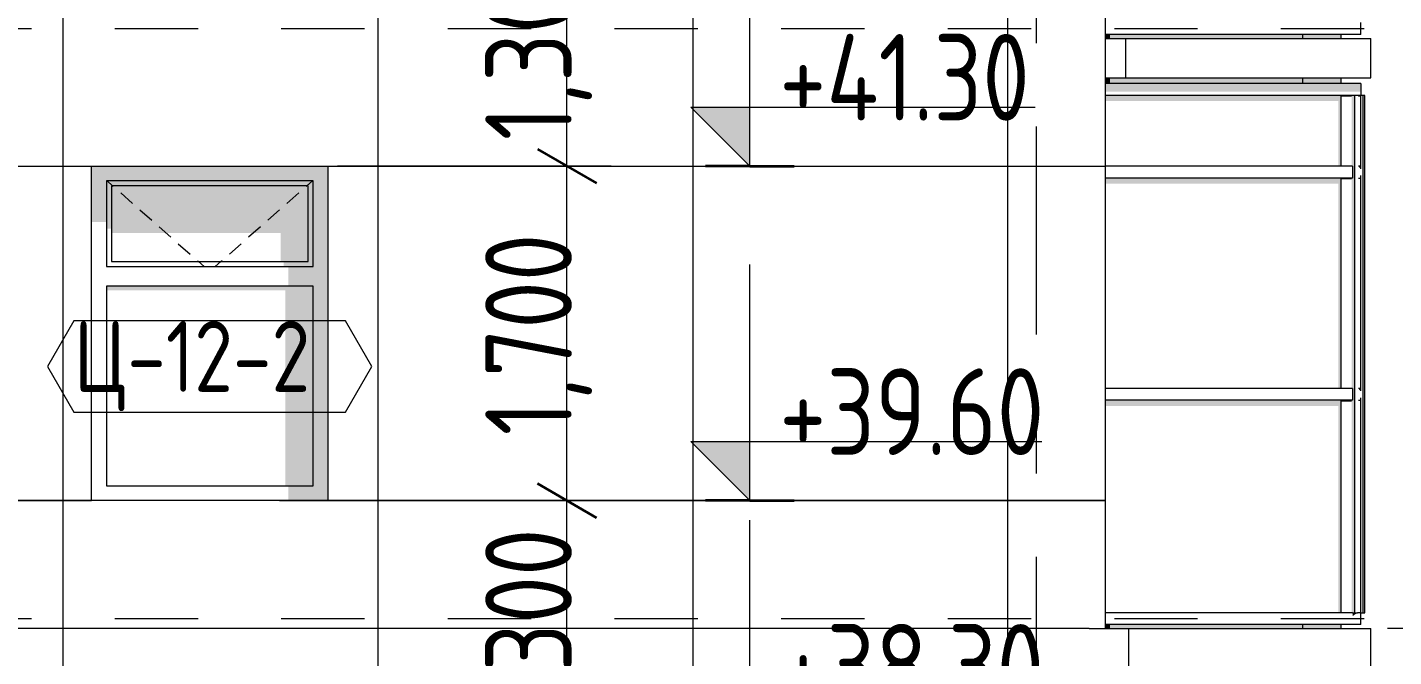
# Model space of a CAD drawing. Header units: millimetres. Extents: x 18162 to 7085488, y 72188 to 247925.
# Drawn here: x 6571877 to 6578820, y 149148 to 152348 of the extents above; entities that cross this region are included whole.
import ezdxf
from ezdxf.enums import TextEntityAlignment as Align

# ---------------------------------------------------------------- set-up
doc = ezdxf.new("R2010")
doc.units = ezdxf.units.MM
doc.header["$MEASUREMENT"] = 0
doc.linetypes.add('Dashed', pattern=[423.333333, 211.666667, -211.666667])
doc.linetypes.add('Double Dashed', pattern=[1093.611073, 529.166651, -211.666656, 141.111112, -211.666656])
for name, color, linetype in [('Archicad Windows', 7, 'Continuous'), ('Finish - Wall', 7, 'Continuous'), ('Structural - Bearing', 7, 'Continuous'), ('Structural - Grid', 7, 'Continuous')]:
    doc.layers.add(name, color=color, linetype=linetype)
doc.styles.add('GENERATED_STYLE_3', font='', dxfattribs={"width": 0.8})
doc.styles.get('GENERATED_STYLE_3').set_extended_font_data('ISOCPEUR MON')
doc.dimstyles.new('GENERATED_STYLE__32', dxfattribs={"dimtxt": 440.00001, "dimasz": 228, "dimexe": 0.18, "dimexo": 50, "dimgap": 0, "dimtad": 1, "dimdec": 0, "dimzin": 0, "dimdsep": 46, "dimtxsty": 'GENERATED_STYLE_3', "dimblk": 'ARROWHEAD_2', "dimblk1": 'ARROWHEAD_2', "dimblk2": 'ARROWHEAD_2', "dimcen": 0.09, "dimclrd": 13, "dimclre": 13, "dimclrt": 13, "dimadec": 0, "dimazin": 0, "dimtfac": 1, "dimtdec": 4, "dimtmove": 0, "dimatfit": 3, "dimfxl": 1, "dimtolj": 1, "dimtzin": 0, "dimarcsym": 0})
doc.dimstyles.new('GENERATED_STYLE__33', dxfattribs={"dimtxt": 440.00001, "dimasz": 228, "dimexe": 0.18, "dimexo": 20220.414063, "dimgap": 0, "dimtad": 1, "dimdec": 0, "dimzin": 0, "dimdsep": 46, "dimtxsty": 'GENERATED_STYLE_3', "dimblk": 'ARROWHEAD_2', "dimblk1": 'ARROWHEAD_2', "dimblk2": 'ARROWHEAD_2', "dimcen": 0.09, "dimclrd": 13, "dimclre": 13, "dimclrt": 13, "dimadec": 0, "dimazin": 0, "dimtfac": 1, "dimtdec": 4, "dimtmove": 0, "dimatfit": 3, "dimfxl": 1, "dimtolj": 1, "dimtzin": 0, "dimarcsym": 0})
doc.dimstyles.new('GENERATED_STYLE__35', dxfattribs={"dimtxt": 440.00001, "dimasz": 228, "dimexe": 0.18, "dimexo": 20340.684391, "dimgap": 0, "dimtad": 1, "dimdec": 0, "dimzin": 0, "dimdsep": 46, "dimtxsty": 'GENERATED_STYLE_3', "dimblk": 'ARROWHEAD_2', "dimblk1": 'ARROWHEAD_2', "dimblk2": 'ARROWHEAD_2', "dimcen": 0.09, "dimclrd": 13, "dimclre": 13, "dimclrt": 13, "dimadec": 0, "dimazin": 0, "dimtfac": 1, "dimtdec": 4, "dimtmove": 0, "dimatfit": 3, "dimfxl": 1, "dimtolj": 1, "dimtzin": 0, "dimarcsym": 0})
doc.dimstyles.new('GENERATED_STYLE__39', dxfattribs={"dimtxt": 440.00001, "dimasz": 228, "dimexe": 0.18, "dimexo": 20256.234337, "dimgap": 0, "dimtad": 1, "dimdec": 0, "dimzin": 0, "dimdsep": 46, "dimtxsty": 'GENERATED_STYLE_3', "dimblk": 'ARROWHEAD_2', "dimblk1": 'ARROWHEAD_2', "dimblk2": 'ARROWHEAD_2', "dimcen": 0.09, "dimclrd": 13, "dimclre": 13, "dimclrt": 13, "dimadec": 0, "dimazin": 0, "dimtfac": 1, "dimtdec": 4, "dimtmove": 0, "dimatfit": 3, "dimfxl": 1, "dimtolj": 1, "dimtzin": 0, "dimarcsym": 0})
doc.dimstyles.new('GENERATED_STYLE__41', dxfattribs={"dimtxt": 440.00001, "dimasz": 228, "dimexe": 0.18, "dimexo": 18955.962133, "dimgap": 0, "dimtad": 1, "dimdec": 0, "dimzin": 0, "dimdsep": 46, "dimtxsty": 'GENERATED_STYLE_3', "dimblk": 'ARROWHEAD_2', "dimblk1": 'ARROWHEAD_2', "dimblk2": 'ARROWHEAD_2', "dimcen": 0.09, "dimclrd": 13, "dimclre": 13, "dimclrt": 13, "dimadec": 0, "dimazin": 0, "dimtfac": 1, "dimtdec": 4, "dimtmove": 0, "dimatfit": 3, "dimfxl": 1, "dimtolj": 1, "dimtzin": 0, "dimarcsym": 0})

# ---------------------------------------------------------------- blocks, each defined once
blk = doc.blocks.new('*X3206', base_point=(6480357.9, 110341.8))
at = {"layer": 'Structural - Bearing', "color": 8, "linetype": 'Continuous', "lineweight": 13}
for p, q in [((6572057.9, 149291.8), (6572057.9, 149091.8)), ((6573657.9, 149291.8), (6573657.9, 149091.8)), ((6575257.9, 149291.8), (6575257.9, 149091.8)), ((6576857.9, 149291.8), (6576857.9, 149091.8))]:
    blk.add_line(p, q, dxfattribs=at)
blk = doc.blocks.new('*X3207', base_point=(6480357.9, 110341.8))
at = {"layer": 'Structural - Bearing', "color": 8, "linetype": 'Continuous', "lineweight": 13}
for p, q in [((6577303.6, 151641.8), (6577353.6, 151641.8)), ((6577303.6, 149941.8), (6577353.6, 149941.8)), ((6577353.6, 149941.8), (6577303.6, 149941.8))]:
    blk.add_line(p, q, dxfattribs=at)
blk = doc.blocks.new('*X3211', base_point=(6480357.9, 110341.8))
at = {"layer": 'Structural - Bearing', "color": 8, "linetype": 'Continuous', "lineweight": 13}
for p, q in [((6572057.9, 152241.8), (6572057.9, 149941.8)), ((6573657.9, 152241.8), (6573657.9, 149941.8)), ((6575257.9, 152241.8), (6575257.9, 149941.8)), ((6576857.9, 152241.8), (6576857.9, 149941.8)), ((6571557.9, 151641.8), (6572057.9, 151641.8)), ((6572057.9, 151641.8), (6572203.6, 151641.8)), ((6573403.6, 151641.8), (6573657.9, 151641.8)), ((6573657.9, 151641.8), (6574757.9, 151641.8)), ((6574757.9, 151641.8), (6575257.9, 151641.8)), ((6575257.9, 151641.8), (6576357.9, 151641.8)), ((6576357.9, 151641.8), (6576857.9, 151641.8)), ((6576857.9, 151641.8), (6577303.6, 151641.8)), ((6572057.9, 149941.8), (6571557.9, 149941.8)), ((6571557.9, 149941.8), (6572057.9, 149941.8)), ((6572057.9, 149941.8), (6572203.6, 149941.8)), ((6572057.9, 149941.8), (6572057.9, 149341.8)), ((6572203.6, 149941.8), (6572057.9, 149941.8)), ((6573157.9, 149941.8), (6573657.9, 149941.8)), ((6573657.9, 149941.8), (6573403.6, 149941.8)), ((6573657.9, 149941.8), (6574757.9, 149941.8)), ((6573657.9, 149941.8), (6573657.9, 149341.8)), ((6574757.9, 149941.8), (6573657.9, 149941.8)), ((6575257.9, 149941.8), (6574757.9, 149941.8)), ((6574757.9, 149941.8), (6575257.9, 149941.8)), ((6575257.9, 149941.8), (6576357.9, 149941.8)), ((6575257.9, 149941.8), (6575257.9, 149341.8)), ((6576357.9, 149941.8), (6575257.9, 149941.8)), ((6576857.9, 149941.8), (6576357.9, 149941.8)), ((6576357.9, 149941.8), (6576857.9, 149941.8)), ((6576857.9, 149941.8), (6577303.6, 149941.8)), ((6576857.9, 149941.8), (6576857.9, 149341.8)), ((6577303.6, 149941.8), (6576857.9, 149941.8)), ((6572057.9, 149341.8), (6572057.9, 149291.8)), ((6573657.9, 149341.8), (6573657.9, 149291.8)), ((6575257.9, 149341.8), (6575257.9, 149291.8)), ((6576857.9, 149341.8), (6576857.9, 149291.8))]:
    blk.add_line(p, q, dxfattribs=at)
blk = doc.blocks.new('*X3222', base_point=(6480357.9, 110341.8))
at = {"layer": 'Structural - Bearing', "color": 8, "linetype": 'Continuous', "lineweight": 13}
for p, q in [((6572057.9, 152941.8), (6572057.9, 152341.8)), ((6573657.9, 152941.8), (6573657.9, 152341.8)), ((6575257.9, 152941.8), (6575257.9, 152341.8)), ((6576857.9, 152941.8), (6576857.9, 152341.8)), ((6572057.9, 152341.8), (6572057.9, 152241.8)), ((6573657.9, 152341.8), (6573657.9, 152241.8)), ((6575257.9, 152341.8), (6575257.9, 152241.8)), ((6576857.9, 152341.8), (6576857.9, 152241.8))]:
    blk.add_line(p, q, dxfattribs=at)
blk = doc.blocks.new('*X3223', base_point=(6480357.9, 110341.8))
at = {"layer": 'Structural - Bearing', "color": 7, "linetype": 'Continuous', "lineweight": 9}
blk.add_line((6577457.9, 152291.8), (6577457.9, 152091.8), dxfattribs=at)
blk = doc.blocks.new('*D3403', base_point=(6480357.9, 110341.8))
at = {"color": 12, "linetype": 'Continuous', "lineweight": 35}
for p, q in [((6574468.7, 150028.4), (6574768.7, 149855.2)), ((6574468.7, 148728.4), (6574768.7, 148555.2))]:
    blk.add_line(p, q, dxfattribs=at)
at = {"color": 13, "linetype": 'Continuous', "lineweight": 13}
for p, q in [((6574843.7, 149941.8), (6573453.6, 149941.8)), ((6574618.7, 148641.8), (6574618.7, 149941.8)), ((6574843.7, 148641.8), (6573453.6, 148641.8))]:
    blk.add_line(p, q, dxfattribs=at)
at = {"color": 13, "lineweight": 13, "insert": (6574746.3, 148773.6), "char_height": 440, "attachment_point": 7, "rotation": 90, "style": 'GENERATED_STYLE_3'}
blk.add_mtext('\\A1;{\\pql;\\fISOCPEUR MON|b0|i0|c0|p0;\\W0.800000;1,300}', dxfattribs=at)
blk = doc.blocks.new('ARROWHEAD_2')
at = {"color": 0, "linetype": 'Continuous', "lineweight": 0}
for p, q in [((-0.378, -0.655), (0.378, 0.655)), ((0, 0), (-1, 0))]:
    blk.add_line(p, q, dxfattribs=at)
blk = doc.blocks.new('*D3404', base_point=(6480357.9, 110341.8))
at = {"color": 12, "linetype": 'Continuous', "lineweight": 35}
for p, q in [((6574468.7, 151728.4), (6574768.7, 151555.2)), ((6574468.7, 150028.4), (6574768.7, 149855.2))]:
    blk.add_line(p, q, dxfattribs=at)
at = {"color": 13, "linetype": 'Continuous', "lineweight": 13}
for p, q in [((6574843.7, 151641.8), (6573453.6, 151641.8)), ((6574618.7, 149941.8), (6574618.7, 151641.8)), ((6574843.7, 149941.8), (6573453.6, 149941.8))]:
    blk.add_line(p, q, dxfattribs=at)
at = {"color": 13, "lineweight": 13, "insert": (6574746.3, 150273.6), "char_height": 440, "attachment_point": 7, "rotation": 90, "style": 'GENERATED_STYLE_3'}
blk.add_mtext('\\A1;{\\pql;\\fISOCPEUR MON|b0|i0|c0|p0;\\W0.800000;1,700}', dxfattribs=at)
blk = doc.blocks.new('*D3405', base_point=(6480357.9, 110341.8))
at = {"color": 12, "linetype": 'Continuous', "lineweight": 35}
for p, q in [((6574468.7, 153028.4), (6574768.7, 152855.2)), ((6574468.7, 151728.4), (6574768.7, 151555.2))]:
    blk.add_line(p, q, dxfattribs=at)
at = {"color": 13, "linetype": 'Continuous', "lineweight": 13}
for p, q in [((6574843.7, 152941.8), (6573453.6, 152941.8)), ((6574618.7, 151641.8), (6574618.7, 152941.8)), ((6574843.7, 151641.8), (6573453.6, 151641.8))]:
    blk.add_line(p, q, dxfattribs=at)
at = {"color": 13, "lineweight": 13, "insert": (6574746.3, 151773.6), "char_height": 440, "attachment_point": 7, "rotation": 90, "style": 'GENERATED_STYLE_3'}
blk.add_mtext('\\A1;{\\pql;\\fISOCPEUR MON|b0|i0|c0|p0;\\W0.800000;1,300}', dxfattribs=at)
blk = doc.blocks.new('*D3445', base_point=(6480357.9, 110341.8))
at = {"color": 12, "linetype": 'Continuous', "lineweight": 35}
for p, q in [((6581093.6, 149178.4), (6581393.6, 149005.2)), ((6581093.6, 146378.4), (6581393.6, 146205.2))]:
    blk.add_line(p, q, dxfattribs=at)
at = {"color": 13, "linetype": 'Continuous', "lineweight": 13}
for p, q in [((6581468.6, 149091.8), (6578874, 149091.8)), ((6581243.6, 146291.8), (6581243.6, 149091.8))]:
    blk.add_line(p, q, dxfattribs=at)
at = {"color": 13, "lineweight": 13, "char_height": 440, "attachment_point": 7, "rotation": 90, "style": 'GENERATED_STYLE_3'}
for s, insert in [('\\A1;{\\pql;\\fISOCPEUR MON|b0|i0|c0|p0;\\W0.800000;200}', (6581283.3, 148267.4)), ('\\A1;{\\pql;\\fISOCPEUR MON|b0|i0|c0|p0;\\W0.800000;2,800}', (6581371.1, 146769.7))]:
    blk.add_mtext(s, dxfattribs=dict(at, insert=insert))
blk = doc.blocks.new('*D3446', base_point=(6480357.9, 110341.8))
at = {"color": 12, "linetype": 'Continuous', "lineweight": 35}
for p, q in [((6581093.6, 149378.4), (6581393.6, 149205.2)), ((6581093.6, 149178.4), (6581393.6, 149005.2))]:
    blk.add_line(p, q, dxfattribs=at)
at = {"color": 13, "linetype": 'Continuous', "lineweight": 13}
for p, q in [((6581468.6, 149291.8), (6578874, 149291.8)), ((6581243.6, 149091.8), (6581243.6, 149291.8))]:
    blk.add_line(p, q, dxfattribs=at)
blk = doc.blocks.new('*D3447', base_point=(6480357.9, 110341.8))
at = {"color": 12, "linetype": 'Continuous', "lineweight": 35}
for p, q in [((6581093.6, 152178.4), (6581393.6, 152005.2)), ((6581093.6, 149378.4), (6581393.6, 149205.2))]:
    blk.add_line(p, q, dxfattribs=at)
at = {"color": 13, "linetype": 'Continuous', "lineweight": 13}
blk.add_line((6581243.6, 149291.8), (6581243.6, 152091.8), dxfattribs=at)
at = {"color": 13, "lineweight": 13, "char_height": 440, "attachment_point": 7, "rotation": 90, "style": 'GENERATED_STYLE_3'}
for s, insert in [('\\A1;{\\pql;\\fISOCPEUR MON|b0|i0|c0|p0;\\W0.800000;200}', (6581283.3, 151267.4)), ('\\A1;{\\pql;\\fISOCPEUR MON|b0|i0|c0|p0;\\W0.800000;2,800}', (6581371.1, 149769.7))]:
    blk.add_mtext(s, dxfattribs=dict(at, insert=insert))
blk = doc.blocks.new('*D3448', base_point=(6480357.9, 110341.8))
at = {"color": 12, "linetype": 'Continuous', "lineweight": 35}
for p, q in [((6581093.6, 152378.4), (6581393.6, 152205.2)), ((6581093.6, 152178.4), (6581393.6, 152005.2))]:
    blk.add_line(p, q, dxfattribs=at)
at = {"color": 13, "linetype": 'Continuous', "lineweight": 13}
for p, q in [((6581243.6, 152091.8), (6581243.6, 152291.8)), ((6581468.6, 152091.8), (6578874, 152091.8)), ((6581243.6, 149291.8), (6581243.6, 152091.8))]:
    blk.add_line(p, q, dxfattribs=at)
blk = doc.blocks.new('*D3449', base_point=(6480357.9, 110341.8))
at = {"color": 12, "linetype": 'Continuous', "lineweight": 35}
for p, q in [((6581093.6, 155178.4), (6581393.6, 155005.2)), ((6581093.6, 152378.4), (6581393.6, 152205.2))]:
    blk.add_line(p, q, dxfattribs=at)
at = {"color": 13, "linetype": 'Continuous', "lineweight": 13}
for p, q in [((6581468.6, 155091.8), (6578874, 155091.8)), ((6581243.6, 152291.8), (6581243.6, 155091.8)), ((6581468.6, 152291.8), (6578874, 152291.8)), ((6581243.6, 152091.8), (6581243.6, 152291.8))]:
    blk.add_line(p, q, dxfattribs=at)
at = {"color": 13, "lineweight": 13, "char_height": 440, "attachment_point": 7, "rotation": 90, "style": 'GENERATED_STYLE_3'}
for s, insert in [('\\A1;{\\pql;\\fISOCPEUR MON|b0|i0|c0|p0;\\W0.800000;200}', (6581283.3, 154267.4)), ('\\A1;{\\pql;\\fISOCPEUR MON|b0|i0|c0|p0;\\W0.800000;2,800}', (6581371.1, 152769.7))]:
    blk.add_mtext(s, dxfattribs=dict(at, insert=insert))
blk = doc.blocks.new('*D3457', base_point=(6480357.9, 110341.8))
at = {"color": 12, "linetype": 'Continuous', "lineweight": 35}
for p, q in [((6582002.7, 149178.4), (6582302.7, 149005.2)), ((6582002.7, 116378.4), (6582302.7, 116205.2))]:
    blk.add_line(p, q, dxfattribs=at)
at = {"color": 13, "linetype": 'Continuous', "lineweight": 13}
for p, q in [((6582377.7, 149091.8), (6578789.6, 149091.8)), ((6582152.7, 116291.8), (6582152.7, 149091.8)), ((6582377.7, 116291.8), (6578789.6, 116291.8)), ((6582152.7, 116091.8), (6582152.7, 116291.8))]:
    blk.add_line(p, q, dxfattribs=at)
at = {"color": 13, "lineweight": 13, "char_height": 440, "attachment_point": 7, "rotation": 90, "style": 'GENERATED_STYLE_3'}
for s, insert in [('\\A1;{\\pql;\\fISOCPEUR MON|b0|i0|c0|p0;\\W0.800000;200}', (6582192.4, 148267.4)), ('\\A1;{\\pql;\\fISOCPEUR MON|b0|i0|c0|p0;\\W0.800000;32,800}', (6582280.3, 131646.7))]:
    blk.add_mtext(s, dxfattribs=dict(at, insert=insert))
blk = doc.blocks.new('*D3458', base_point=(6480357.9, 110341.8))
at = {"color": 12, "linetype": 'Continuous', "lineweight": 35}
for p, q in [((6582002.7, 149378.4), (6582302.7, 149205.2)), ((6582002.7, 149178.4), (6582302.7, 149005.2))]:
    blk.add_line(p, q, dxfattribs=at)
at = {"color": 13, "linetype": 'Continuous', "lineweight": 13}
for p, q in [((6582377.7, 149291.8), (6578789.6, 149291.8)), ((6582152.7, 149091.8), (6582152.7, 149291.8))]:
    blk.add_line(p, q, dxfattribs=at)
blk = doc.blocks.new('*D3459', base_point=(6480357.9, 110341.8))
at = {"color": 12, "linetype": 'Continuous', "lineweight": 35}
for p, q in [((6582002.7, 155178.4), (6582302.7, 155005.2)), ((6582002.7, 149378.4), (6582302.7, 149205.2))]:
    blk.add_line(p, q, dxfattribs=at)
at = {"color": 13, "linetype": 'Continuous', "lineweight": 13}
for p, q in [((6582377.7, 155091.8), (6578789.6, 155091.8)), ((6582152.7, 149291.8), (6582152.7, 155091.8))]:
    blk.add_line(p, q, dxfattribs=at)
at = {"color": 13, "lineweight": 13, "char_height": 440, "attachment_point": 7, "rotation": 90, "style": 'GENERATED_STYLE_3'}
for s, insert in [('\\A1;{\\pql;\\fISOCPEUR MON|b0|i0|c0|p0;\\W0.800000;200}', (6582192.4, 154267.4)), ('\\A1;{\\pql;\\fISOCPEUR MON|b0|i0|c0|p0;\\W0.800000;5,800}', (6582280.3, 151269.7))]:
    blk.add_mtext(s, dxfattribs=dict(at, insert=insert))
blk = doc.blocks.new('*D3463', base_point=(6480357.9, 110341.8))
at = {"color": 12, "linetype": 'Continuous', "lineweight": 35}
for p, q in [((6582911.8, 160878.4), (6583211.8, 160705.2)), ((6582911.8, 110008.4), (6583211.8, 109835.2))]:
    blk.add_line(p, q, dxfattribs=at)
at = {"color": 13, "linetype": 'Continuous', "lineweight": 13}
for p, q in [((6583286.8, 160791.8), (6577609.6, 160791.8)), ((6583061.8, 109921.8), (6583061.8, 160791.8)), ((6583286.8, 109921.8), (6578912.5, 109921.8)), ((6583061.8, 109775.1), (6583061.8, 109921.8))]:
    blk.add_line(p, q, dxfattribs=at)
at = {"color": 13, "lineweight": 13, "insert": (6583189.4, 134680.6), "char_height": 440, "attachment_point": 7, "rotation": 90, "style": 'GENERATED_STYLE_3'}
blk.add_mtext('\\A1;{\\pql;\\fISOCPEUR MON|b0|i0|c0|p0;\\W0.800000;50,870}', dxfattribs=at)
blk = doc.blocks.new('Label_315_2', base_point=(6572803.6, 150388.9))
at = {"color": 13, "linetype": 'Continuous', "lineweight": 13, "flags": 128}
blk.add_lwpolyline([(6571979.7, 150623.2), (6572113.8, 150390.9), (6573493.4, 150390.9), (6573627.5, 150623.2), (6573493.4, 150855.5), (6572113.8, 150855.5)], close=True, dxfattribs=at)
at = {"color": 13, "lineweight": 13, "insert": (6572113.8, 150854.7), "char_height": 360, "attachment_point": 1, "style": 'GENERATED_STYLE_3'}
blk.add_mtext('\\A1;{\\pql;\\pt0,253000;\\fISOCPEUR MON|b0|i0|c0|p0;\\W0.800000;Ц-12-2\\fISOCPEUR MON|b0|i0|c0|p0;\\W0.800000;\\A1{\\H.66x;\\S^  ;}\\fISOCPEUR MON|b0|i0|c0|p0;\\W0.800000;\\fISOCPEUR MON|b0|i0|c0|p0;\\W0.800000;\\A1{\\H.66x;\\S^  ;}\\fISOCPEUR MON|b0|i0|c0|p0;\\W0.800000; \\fISOCPEUR MON|b0|i0|c0|p0;\\W0.800000;\\fISOCPEUR MON|b0|i0|c0|p0;\\W0.800000;\\fISOCPEUR MON|b0|i0|c0|p0;\\W0.800000;\\fISOCPEUR MON|b0|i0|c0|p0;\\W0.800000;\\fISOCPEUR MON|b0|i0|c0|p0;\\W0.800000;\\fISOCPEUR MON|b0|i0|c0|p0;\\W0.800000;\\fISOCPEUR MON|b0|i0|c0|p0;\\W0.800000;\\fISOCPEUR MON|b0|i0|c0|p0;\\W0.800000;\\fISOCPEUR MON|b0|i0|c0|p0;\\W0.800000;\\fISOCPEUR MON|b0|i0|c0|p0;\\W0.800000;\\fISOCPEUR MON|b0|i0|c0|p0;\\W0.800000;\\fISOCPEUR MON|b0|i0|c0|p0;\\W0.800000;\\fISOCPEUR MON|b0|i0|c0|p0;\\W0.800000;\\fISOCPEUR MON|b0|i0|c0|p0;\\W0.800000;\\fISOCPEUR MON|b0|i0|c0|p0;\\W0.800000;\\fISOCPEUR MON|b0|i0|c0|p0;\\W0.800000;\\fISOCPEUR MON|b0|i0|c0|p0;\\W0.800000;\\fISOCPEUR MON|b0|i0|c0|p0;\\W0.800000;\\fISOCPEUR MON|b0|i0|c0|p0;\\W0.800000;\\fISOCPEUR MON|b0|i0|c0|p0;\\W0.800000;\\fISOCPEUR MON|b0|i0|c0|p0;\\W0.800000;\\fISOCPEUR MON|b0|i0|c0|p0;\\W0.800000;\\fISOCPEUR MON|b0|i0|c0|p0;\\W0.800000;\\fISOCPEUR MON|b0|i0|c0|p0;\\W0.800000;\\fISOCPEUR MON|b0|i0|c0|p0;\\W0.800000;\\fISOCPEUR MON|b0|i0|c0|p0;\\W0.800000;\\fISOCPEUR MON|b0|i0|c0|p0;\\W0.800000;\\fISOCPEUR MON|b0|i0|c0|p0;\\W0.800000;\\fISOCPEUR MON|b0|i0|c0|p0;\\W0.800000;\\fISOCPEUR MON|b0|i0|c0|p0;\\W0.800000;\\fISOCPEUR MON|b0|i0|c0|p0;\\W0.800000;\\fISOCPEUR MON|b0|i0|c0|p0;\\W0.800000;\\fISOCPEUR MON|b0|i0|c0|p0;\\W0.800000;\\fISOCPEUR MON|b0|i0|c0|p0;\\W0.800000;\\fISOCPEUR MON|b0|i0|c0|p0;\\W0.800000;\\fISOCPEUR MON|b0|i0|c0|p0;\\W0.800000;\\fISOCPEUR MON|b0|i0|c0|p0;\\W0.800000;\\fISOCPEUR MON|b0|i0|c0|p0;\\W0.800000;\\fISOCPEUR MON|b0|i0|c0|p0;\\W0.800000;\\fISOCPEUR MON|b0|i0|c0|p0;\\W0.800000;\\fISOCPEUR MON|b0|i0|c0|p0;\\W0.800000;\\fISOCPEUR MON|b0|i0|c0|p0;\\W0.800000;\\fISOCPEUR MON|b0|i0|c0|p0;\\W0.800000;}', dxfattribs=at)
blk = doc.blocks.new('Standard grid marker[387]_2', base_point=(6577003.6, 170341.8))
at = {"layer": 'Structural - Grid', "color": 13, "linetype": 'Double Dashed', "lineweight": 13, "ltscale": 2}
blk.add_line((6577003.6, 169341.8), (6577003.6, 105841.8), dxfattribs=at)
at = {"layer": 'Structural - Grid', "color": 13, "lineweight": 13, "style": 'GENERATED_STYLE_3'}
blk.add_attdef('AC_MarkerText_1', text='', height=500, rotation=360, dxfattribs=at).set_placement((6577003.6, 104491.8), align=Align.TOP_CENTER)

msp = doc.modelspace()

# ---------------------------------------------------------------- hatches: boundary and pattern name
at = {"linetype": 'Continuous', "lineweight": 13}
for points in [[(6575547.9, 151641.8), (6575547.9, 151941.8), (6575247.9, 151941.8)], [(6575547.9, 149941.8), (6575547.9, 150241.8), (6575247.9, 150241.8)]]:
    msp.add_hatch(color=13, dxfattribs=at).paths.add_polyline_path(points)
at = {"layer": 'Archicad Windows', "linetype": 'Continuous', "lineweight": 0}
for points in [[(6572203.6, 151566.8), (6572278.6, 151566.8), (6573328.6, 151566.8), (6573403.6, 151566.8), (6573403.6, 151641.8), (6572203.6, 151641.8)], [(6572203.6, 151566.8), (6572203.6, 151358.9), (6572278.6, 151358.9), (6572278.6, 151566.8)], [(6573328.6, 151566.8), (6572278.6, 151566.8), (6572278.6, 151541.8), (6572303.6, 151541.8), (6573303.6, 151541.8), (6573328.6, 151541.8)], [(6572303.6, 151541.8), (6572278.6, 151541.8), (6572278.6, 151323.6), (6572303.6, 151323.6)], [(6573303.6, 151541.8), (6572303.6, 151541.8), (6572303.6, 151302.4), (6573163.6, 151302.4), (6573163.6, 151156.8), (6573303.6, 151156.8)], [(6573303.6, 151156.8), (6573328.6, 151156.8), (6573328.6, 151541.8), (6573303.6, 151541.8)], [(6573328.6, 151031.8), (6573328.6, 150016.8), (6573403.6, 150016.8), (6573403.6, 151566.8), (6573328.6, 151566.8), (6573328.6, 151131.8)], [(6573328.6, 151156.8), (6573178.6, 151156.8), (6573178.6, 151131.8), (6573328.6, 151131.8)], [(6573203.6, 151131.8), (6573203.6, 151031.8), (6573328.6, 151031.8), (6573328.6, 151131.8)], [(6572278.6, 151031.8), (6572278.6, 151010.6), (6573188.6, 151010.6), (6573188.6, 150016.8), (6573328.6, 150016.8), (6573328.6, 151031.8)], [(6573403.6, 150016.8), (6573203.6, 150016.8), (6573203.6, 149941.8), (6573403.6, 149941.8)]]:
    msp.add_hatch(color=49, dxfattribs=at).paths.add_polyline_path(points)
at = {"layer": 'Finish - Wall', "linetype": 'Continuous', "lineweight": 0}
for points in [[(6577353.6, 152061.8), (6577353.6, 152021.1), (6578653.6, 152021.1), (6578653.6, 152061.8)], [(6577353.6, 152001.8), (6577353.6, 151973.5), (6578538.6, 151973.5), (6578538.6, 151641.8), (6578553.6, 151641.8), (6578553.6, 152001.8)], [(6578553.6, 151994.7), (6578606.2, 151994.7), (6578606.2, 152001.8), (6578553.6, 152001.8)], [(6578606.2, 151641.8), (6578611.2, 151641.8), (6578611.2, 151611.8), (6578623.6, 151611.8), (6578623.6, 152001.8), (6578606.2, 152001.8)], [(6578636, 152001.8), (6578641, 151994.7), (6578641, 152001.8)], [(6578641, 152001.8), (6578641, 151994.7), (6578648.6, 151994.7), (6578653.6, 152001.8)], [(6577353.6, 151581.8), (6577353.6, 151553.5), (6578538.6, 151553.5), (6578538.6, 150511.8), (6578553.6, 150511.8), (6578553.6, 151581.8)], [(6578606.2, 151581.8), (6578553.6, 151581.8), (6578553.6, 151574.7), (6578606.2, 151574.7)], [(6578606.2, 150511.8), (6578611.2, 150511.8), (6578611.2, 150481.8), (6578623.6, 150481.8), (6578623.6, 151611.8), (6578611.2, 151611.8), (6578611.2, 151581.8), (6578606.2, 151581.8)], [(6578641, 151641.8), (6578647.3, 151632.9), (6578653.6, 151629.2)], [(6578653.6, 151629.2), (6578653.6, 151641.8), (6578641, 151641.8)], [(6578611.2, 150451.8), (6578606.2, 150451.8), (6578606.2, 149371.8), (6578623.6, 149371.8), (6578623.6, 150481.8), (6578611.2, 150481.8)], [(6578653.6, 150499.2), (6578641, 150511.8), (6578647.3, 150502.9)], [(6578653.6, 150511.8), (6578641, 150511.8), (6578653.6, 150499.2)], [(6577353.6, 150423.5), (6578538.6, 150423.5), (6578538.6, 149371.8), (6578553.6, 149371.8), (6578553.6, 150451.8), (6577353.6, 150451.8)], [(6578606.2, 150451.8), (6578553.6, 150451.8), (6578553.6, 150444.7), (6578606.2, 150444.7)], [(6578611.2, 149371.8), (6578611.2, 149354.2), (6578636, 149371.8)]]:
    msp.add_hatch(color=49, dxfattribs=at).paths.add_polyline_path(points)
at = {"layer": 'Structural - Bearing', "linetype": 'Continuous', "lineweight": 0}
for points in [[(6577353.6, 152291.8), (6577373.6, 152291.8), (6577373.6, 152311.8), (6577353.6, 152311.8)], [(6577373.6, 152311.8), (6577373.6, 152291.8), (6578553.6, 152291.8), (6578553.6, 152311.8)], [(6577353.6, 152061.8), (6577373.6, 152061.8), (6577373.6, 152091.8), (6577353.6, 152091.8)], [(6577373.6, 152061.8), (6578553.6, 152061.8), (6578553.6, 152091.8), (6577373.6, 152091.8)], [(6577353.6, 149311.8), (6577353.6, 149291.8), (6577373.6, 149291.8), (6577373.6, 149311.8)], [(6577373.6, 149311.8), (6577373.6, 149291.8), (6577574.5, 149291.8), (6578553.6, 149291.8), (6578553.6, 149311.8)]]:
    msp.add_hatch(color=49, dxfattribs=at).paths.add_polyline_path(points)
at = {"layer": 'Structural - Bearing', "linetype": 'Continuous', "lineweight": 9}
h = msp.add_hatch(dxfattribs=at)
h.set_pattern_fill('Grid_100x100_0002', style=0, pattern_type=2)
h.set_pattern_definition([(0, (6480357.9, 110341.8), (0, 1000), []), (90, (6480357.9, 110341.8), (-1000, 0), [])])
h.paths.add_polyline_path([(6577373.6, 152311.8), (6577373.6, 152291.8), (6578553.6, 152291.8), (6578553.6, 152311.8)])
h = msp.add_hatch(dxfattribs=at)
h.set_pattern_fill('Grid_100x100_0002', style=0, pattern_type=2)
h.set_pattern_definition([(0, (6480357.9, 110341.8), (2e-10, 1000), []), (90, (6480357.9, 110341.8), (-1000, 0), [])])
h.paths.add_polyline_path([(6577373.6, 152061.8), (6578553.6, 152061.8), (6578553.6, 152091.8), (6577373.6, 152091.8)])
h = msp.add_hatch(dxfattribs=at)
h.set_pattern_fill('Grid_100x100_0002', style=0, pattern_type=2)
h.set_pattern_definition([(0, (6480357.9, 110341.8), (0, 1000), []), (90, (6480357.9, 110341.8), (-1000, 0), [])])
h.paths.add_polyline_path([(6577373.6, 149311.8), (6577373.6, 149291.8), (6577574.5, 149291.8), (6578553.6, 149291.8), (6578553.6, 149311.8)])

# ---------------------------------------------------------------- linework, layer by layer
at = {"color": 13, "linetype": 'Continuous', "lineweight": 13}
for p, q in [((6575547.9, 151641.8), (6575547.9, 152841.8)), ((6575547.9, 151641.8), (6575247.9, 151941.8)), ((6575247.9, 151941.8), (6575547.9, 151941.8)), ((6575547.9, 151941.8), (6576997.7, 151941.8)), ((6575547.9, 149941.8), (6575547.9, 151141.8)), ((6575547.9, 149941.8), (6575247.9, 150241.8)), ((6575247.9, 150241.8), (6575547.9, 150241.8)), ((6575547.9, 150241.8), (6577032.8, 150241.8)), ((6575547.9, 148641.8), (6575547.9, 149841.8))]:
    msp.add_line(p, q, dxfattribs=at)
at = {"color": 8, "linetype": 'Dashed', "lineweight": 13, "ltscale": 2}
for p, q in [((6552000.8, 152341.8), (6583543.5, 152341.8)), ((6552000.8, 149341.8), (6583543.5, 149341.8))]:
    msp.add_line(p, q, dxfattribs=at)
at = {"color": 12, "linetype": 'Continuous', "lineweight": 35}
for p, q in [((6575547.9, 151641.8), (6575322.9, 151641.8)), ((6575547.9, 151641.8), (6575772.9, 151641.8)), ((6575547.9, 149941.8), (6575322.9, 149941.8)), ((6575547.9, 149941.8), (6575772.9, 149941.8))]:
    msp.add_line(p, q, dxfattribs=at)
at = {"layer": 'Archicad Windows', "color": 7, "linetype": 'Continuous', "lineweight": 13}
for p, q in [((6572203.6, 151641.8), (6573403.6, 151641.8)), ((6572203.6, 149941.8), (6572203.6, 151641.8)), ((6573403.6, 151641.8), (6573403.6, 149941.8)), ((6573403.6, 149941.8), (6572203.6, 149941.8))]:
    msp.add_line(p, q, dxfattribs=at)
at = {"layer": 'Archicad Windows', "color": 7, "linetype": 'Continuous', "lineweight": 9}
for p, q in [((6572278.6, 151566.8), (6572278.6, 151131.8)), ((6573328.6, 151566.8), (6572278.6, 151566.8)), ((6572281.9, 151566.8), (6572310.3, 151541.8)), ((6572303.6, 151541.8), (6572303.6, 151156.8)), ((6573303.6, 151541.8), (6572303.6, 151541.8)), ((6572310.3, 151541.8), (6572313.6, 151538.9)), ((6573296.9, 151541.8), (6573293.6, 151538.9)), ((6573325.2, 151566.8), (6573296.9, 151541.8)), ((6573303.6, 151156.8), (6573303.6, 151541.8)), ((6573328.6, 151131.8), (6573328.6, 151566.8)), ((6572351.1, 151505.8), (6572411.1, 151452.9)), ((6573256.1, 151505.8), (6573196.1, 151452.9)), ((6572448.6, 151419.8), (6572508.6, 151366.9)), ((6573158.6, 151419.8), (6573098.6, 151366.9)), ((6572546.1, 151333.8), (6572606.1, 151280.9)), ((6573061.1, 151333.8), (6573001.1, 151280.9)), ((6572643.6, 151247.9), (6572703.6, 151195)), ((6572963.6, 151247.9), (6572903.6, 151195)), ((6572278.6, 151131.8), (6573328.6, 151131.8)), ((6572303.6, 151156.8), (6573303.6, 151156.8)), ((6572741.1, 151161.9), (6572743.6, 151159.7)), ((6572743.6, 151159.7), (6572746.9, 151156.8)), ((6572746.9, 151156.8), (6572775.2, 151131.8)), ((6572860.3, 151156.8), (6572831.9, 151131.8)), ((6572863.6, 151159.7), (6572860.3, 151156.8)), ((6572866.1, 151161.9), (6572863.6, 151159.7)), ((6572278.6, 151031.8), (6572278.6, 150016.8)), ((6573328.6, 151031.8), (6572278.6, 151031.8)), ((6573328.6, 150016.8), (6573328.6, 151031.8)), ((6572278.6, 150016.8), (6573328.6, 150016.8))]:
    msp.add_line(p, q, dxfattribs=at)
at = {"layer": 'Finish - Wall', "color": 7, "linetype": 'Continuous', "lineweight": 9}
for p, q in [((6578653.6, 152311.8), (6578653.6, 152371.8)), ((6578653.6, 152311.8), (6577353.6, 152311.8)), ((6578653.6, 152061.8), (6577353.6, 152061.8)), ((6578611.2, 152001.8), (6577353.6, 152001.8)), ((6578553.6, 151641.8), (6578553.6, 152001.8)), ((6578623.6, 152001.8), (6578611.2, 152001.8)), ((6578636, 152001.8), (6578623.6, 152001.8)), ((6578623.6, 151611.8), (6578623.6, 152001.8)), ((6578653.6, 152001.8), (6578636, 152001.8)), ((6578653.6, 152061.8), (6578653.6, 152001.8)), ((6578666, 152001.8), (6578653.6, 152001.8)), ((6578653.6, 151641.8), (6578653.6, 152001.8)), ((6578666, 151611.8), (6578666, 152001.8)), ((6578673.1, 152001.8), (6578666, 152001.8)), ((6578673.1, 151611.8), (6578673.1, 152001.8)), ((6578611.2, 151641.8), (6577353.6, 151641.8)), ((6578611.2, 151581.8), (6577353.6, 151581.8)), ((6578553.6, 150511.8), (6578553.6, 151581.8)), ((6578611.2, 151641.8), (6578611.2, 151581.8)), ((6578623.6, 150481.8), (6578623.6, 151611.8)), ((6578653.6, 151641.8), (6578641, 151641.8)), ((6578641, 151581.8), (6578653.6, 151581.8)), ((6578653.6, 151629.2), (6578653.6, 151641.8)), ((6578653.6, 151581.8), (6578653.6, 151594.4)), ((6578653.6, 150511.8), (6578653.6, 151581.8)), ((6578666, 150481.8), (6578666, 151611.8)), ((6578673.1, 150481.8), (6578673.1, 151611.8)), ((6578611.2, 150511.8), (6577353.6, 150511.8)), ((6578611.2, 150511.8), (6578611.2, 150451.8)), ((6578623.6, 149371.8), (6578623.6, 150481.8)), ((6578653.6, 150511.8), (6578641, 150511.8)), ((6578653.6, 150499.2), (6578653.6, 150511.8)), ((6578666, 149371.8), (6578666, 150481.8)), ((6578673.1, 149371.8), (6578673.1, 150481.8)), ((6578611.2, 150451.8), (6577353.6, 150451.8)), ((6578553.6, 149371.8), (6578553.6, 150451.8)), ((6578641, 150451.8), (6578653.6, 150451.8)), ((6578653.6, 150451.8), (6578653.6, 150464.4)), ((6578653.6, 149371.8), (6578653.6, 150451.8)), ((6578611.2, 149371.8), (6577353.6, 149371.8)), ((6578611.2, 149371.8), (6578623.6, 149371.8)), ((6578623.6, 149371.8), (6578636, 149371.8)), ((6578653.6, 149371.8), (6578636, 149371.8)), ((6578653.6, 149311.8), (6578653.6, 149371.8)), ((6578653.6, 149371.8), (6578666, 149371.8)), ((6578666, 149371.8), (6578673.1, 149371.8)), ((6578653.6, 149311.8), (6577353.6, 149311.8))]:
    msp.add_line(p, q, dxfattribs=at)
at = {"layer": 'Structural - Bearing', "color": 7, "linetype": 'Continuous', "lineweight": 13}
for p, q in [((6577353.6, 155091.8), (6577353.6, 152241.8)), ((6577353.6, 152291.8), (6578703.6, 152291.8)), ((6577373.6, 152311.8), (6577373.6, 152291.8)), ((6578553.6, 152291.8), (6578553.6, 152311.8)), ((6578703.6, 152091.8), (6578703.6, 152291.8)), ((6577353.6, 152241.8), (6577353.6, 149291.8)), ((6577353.6, 152091.8), (6578703.6, 152091.8)), ((6577373.6, 152091.8), (6577373.6, 152061.8)), ((6578553.6, 152061.8), (6578553.6, 152091.8)), ((6577273.3, 149291.8), (6558733.3, 149291.8)), ((6577273.3, 149291.8), (6577473.3, 149291.8)), ((6577373.6, 149311.8), (6577373.6, 149291.8)), ((6577473.3, 149291.8), (6577473.3, 149091.8)), ((6577473.3, 149291.8), (6578703.6, 149291.8)), ((6578553.6, 149291.8), (6578553.6, 149311.8)), ((6578703.6, 149091.8), (6578703.6, 149291.8))]:
    msp.add_line(p, q, dxfattribs=at)

# ---------------------------------------------------------------- block references
at = {"color": 12, "linetype": 'Continuous', "lineweight": 13}
msp.add_blockref('Label_315_2', (6572803.6, 150388.9), dxfattribs=at)
at = {"layer": 'Structural - Bearing', "lineweight": 0}
for name in ['*X3222', '*X3223', '*X3211', '*X3207', '*X3206']:
    msp.add_blockref(name, (6480357.9, 110341.8), dxfattribs=at)
at = {"layer": 'Structural - Grid', "color": 13, "linetype": 'Continuous', "lineweight": 13}
msp.add_blockref('Standard grid marker[387]_2', (6577003.6, 170341.8), dxfattribs=at)

# ---------------------------------------------------------------- texts
at = {"color": 13, "lineweight": 13, "char_height": 440, "attachment_point": 7, "style": 'GENERATED_STYLE_3'}
for s, insert in [('\\A1;{\\pql;\\fISOCPEUR MON|b0|i0|c0|p0;\\W0.800000;+41.30}', (6575697.9, 151874)), ('\\A1;{\\pql;\\fISOCPEUR MON|b0|i0|c0|p0;\\W0.800000;+39.60}', (6575697.9, 150174)), ('\\A1;{\\pql;\\fISOCPEUR MON|b0|i0|c0|p0;\\W0.800000;+38.30}', (6575697.9, 148874))]:
    msp.add_mtext(s, dxfattribs=dict(at, insert=insert))

# ---------------------------------------------------------------- dimensions: what is measured, and where the dimension line sits
at = {"color": 13, "linetype": 'Continuous', "lineweight": 13}
for base, p1, p2, dimstyle, picture, middle in [((6583061.8, 160791.8), (6557303.6, 109921.8), (6558653.6, 160791.8), 'GENERATED_STYLE__41', '*D3463', (6582753.8, 135585)), ((6581243.6, 155091.8), (6557978.6, 152291.8), (6557918.5, 155091.8), 'GENERATED_STYLE__35', '*D3449', (6580935.6, 153506.7)), ((6582152.7, 155091.8), (6557918.5, 149291.8), (6557918.5, 155091.8), 'GENERATED_STYLE__39', '*D3459', (6581844.7, 152006.7)), ((6574618.7, 152941.8), (6573403.6, 151641.8), (6573403.6, 152941.8), 'GENERATED_STYLE__32', '*D3405', (6574310.7, 152510.7)), ((6581243.6, 152291.8), (6557978.6, 152091.8), (6557978.6, 152291.8), 'GENERATED_STYLE__33', '*D3448', (6580935.6, 151769.7)), ((6581243.6, 152091.8), (6557918.5, 149291.8), (6557978.6, 152091.8), 'GENERATED_STYLE__33', '*D3447', (6580935.6, 150506.7)), ((6574618.7, 151641.8), (6573403.6, 149941.8), (6573403.6, 151641.8), 'GENERATED_STYLE__32', '*D3404', (6574310.7, 151010.7)), ((6574618.7, 149941.8), (6573403.6, 148641.8), (6573403.6, 149941.8), 'GENERATED_STYLE__32', '*D3403', (6574310.7, 149510.7)), ((6581243.6, 149291.8), (6557918.5, 149091.8), (6557918.5, 149291.8), 'GENERATED_STYLE__35', '*D3446', (6580935.6, 148769.7)), ((6582152.7, 149291.8), (6557918.5, 149091.8), (6557918.5, 149291.8), 'GENERATED_STYLE__39', '*D3458', (6581844.7, 148769.7)), ((6582152.7, 149091.8), (6557878.3, 116291.8), (6557918.5, 149091.8), 'GENERATED_STYLE__39', '*D3457', (6581844.7, 132551.2)), ((6581243.6, 149091.8), (6557978.6, 146291.8), (6557918.5, 149091.8), 'GENERATED_STYLE__35', '*D3445', (6580935.6, 147506.7))]:
    dim = msp.add_linear_dim(base=base, p1=p1, p2=p2, angle=90, dimstyle=dimstyle, dxfattribs=at)
    dim.commit()
    dim.dimension.update_dxf_attribs({"geometry": picture, "text_midpoint": middle, "dimtype": 160, "text_rotation": 90})

doc.saveas('drawing.dxf')
